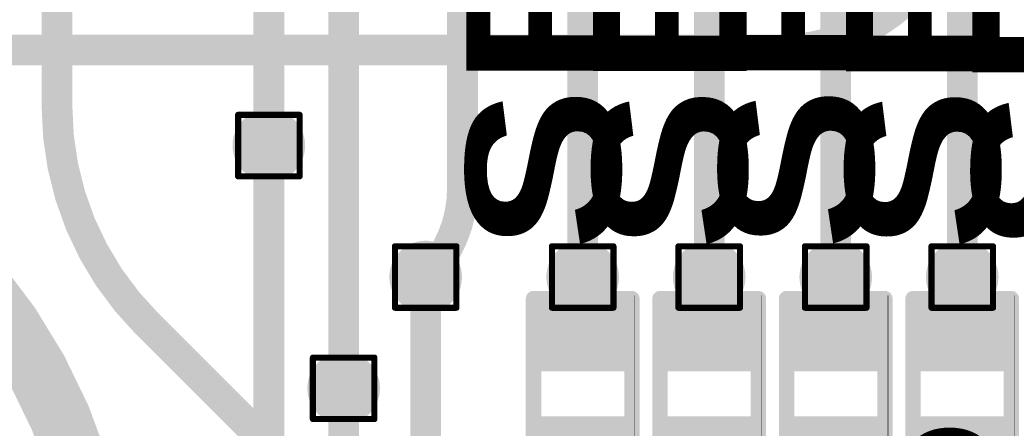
# Model space of a CAD drawing. Header units: inches. Extents: x 3 to 457, y -41 to 239.
# Drawn here: x 106.55 to 114.78, y 134.74 to 138.11 of the extents above; entities that cross this region are included whole.
import ezdxf

# ---------------------------------------------------------------- set-up
doc = ezdxf.new("R2010")
doc.units = ezdxf.units.IN
for name, color, linetype in [('Bottom Layer', 5, 'Continuous'), ('Drill Drawing', 1, 'Continuous'), ('Top Layer', 1, 'Continuous'), ('Top Overlay', 2, 'Continuous'), ('Top Paste', 8, 'Continuous'), ('Top Solder', 216, 'Continuous'), ('Via Holes', 16, 'Continuous')]:
    doc.layers.add(name, color=color, linetype=linetype)
doc.styles.add('Arial Black_Bold', font='', dxfattribs={"height": 0.2})
doc.styles.get('Arial Black_Bold').set_extended_font_data('Arial Black', bold=True)

# ---------------------------------------------------------------- blocks, each defined once
blk = doc.blocks.new('S______B______0402_131')
at = {"layer": 'Top Layer'}
for points in [[(-0.6985, -0.3175), (-0.6985, 0.3175), (-0.2413, 0.3175), (-0.2413, -0.3175)], [(0.2413, -0.3175), (0.2413, 0.3175), (0.6985, 0.3175), (0.6985, -0.3175)]]:
    blk.add_hatch(color=1, dxfattribs=at).paths.add_polyline_path(points)
at = {"layer": 'Top Paste'}
for points in [[(-0.6985, -0.3175), (-0.6985, 0.3175), (-0.2413, 0.3175), (-0.2413, -0.3175)], [(0.2413, -0.3175), (0.2413, 0.3175), (0.6985, 0.3175), (0.6985, -0.3175)]]:
    blk.add_hatch(color=8, dxfattribs=at).paths.add_polyline_path(points)
at = {"layer": 'Top Solder'}
for points in [[(-0.7535, -0.3725), (-0.7535, 0.3725), (-0.1863, 0.3725), (-0.1863, -0.3725)], [(0.1863, -0.3725), (0.1863, 0.3725), (0.7535, 0.3725), (0.7535, -0.3725)]]:
    blk.add_hatch(color=216, dxfattribs=at).paths.add_polyline_path(points)
at = {"layer": 'Top Overlay'}
for points in [[(-0.7874, 0.4064, 0.127, 0.127, 0), (-0.7874, -0.4064, 0.127, 0.127, 0)], [(-0.7874, 0.4064, 0.127, 0.127, 0), (0.7874, 0.4064, 0.127, 0.127, 0)], [(0.7874, 0.4064, 0.127, 0.127, 0), (0.7874, -0.4064, 0.127, 0.127, 0)], [(-0.7874, -0.4064, 0.127, 0.127, 0), (0.7874, -0.4064, 0.127, 0.127, 0)], [(-0.8128, -0.4318, 0.00323, 0.00323, 0), (0.8128, -0.4318, 0.00323, 0.00323, 0)]]:
    blk.add_lwpolyline(points, format="xyseb", dxfattribs=at)
for points in [[(-0.8191, 0.4064, 0.0635, 0.0635, 1), (-0.7556, 0.4064, 0.0635, 0.0635, 1)], [(-0.8191, 0.4064, 0.0635, 0.0635, 1), (-0.7556, 0.4064, 0.0635, 0.0635, 1)], [(0.7556, 0.4064, 0.0635, 0.0635, 1), (0.8191, 0.4064, 0.0635, 0.0635, 1)], [(0.7556, 0.4064, 0.0635, 0.0635, 1), (0.8191, 0.4064, 0.0635, 0.0635, 1)], [(-0.8191, -0.4064, 0.0635, 0.0635, 1), (-0.7556, -0.4064, 0.0635, 0.0635, 1)], [(-0.8191, -0.4064, 0.0635, 0.0635, 1), (-0.7556, -0.4064, 0.0635, 0.0635, 1)], [(0.7556, -0.4064, 0.0635, 0.0635, 1), (0.8191, -0.4064, 0.0635, 0.0635, 1)], [(0.7556, -0.4064, 0.0635, 0.0635, 1), (0.8191, -0.4064, 0.0635, 0.0635, 1)], [(-0.8136, -0.4318, 0.00161, 0.00161, 1), (-0.812, -0.4318, 0.00161, 0.00161, 1)], [(0.812, -0.4318, 0.00161, 0.00161, 1), (0.8136, -0.4318, 0.00161, 0.00161, 1)]]:
    blk.add_lwpolyline(points, format="xyseb", close=True, dxfattribs=at)
blk = doc.blocks.new('S______B______0402_132')
at = {"layer": 'Top Layer'}
for points in [[(-0.6985, -0.3175), (-0.6985, 0.3175), (-0.2413, 0.3175), (-0.2413, -0.3175)], [(0.2413, -0.3175), (0.2413, 0.3175), (0.6985, 0.3175), (0.6985, -0.3175)]]:
    blk.add_hatch(color=1, dxfattribs=at).paths.add_polyline_path(points)
at = {"layer": 'Top Paste'}
for points in [[(-0.6985, -0.3175), (-0.6985, 0.3175), (-0.2413, 0.3175), (-0.2413, -0.3175)], [(0.2413, -0.3175), (0.2413, 0.3175), (0.6985, 0.3175), (0.6985, -0.3175)]]:
    blk.add_hatch(color=8, dxfattribs=at).paths.add_polyline_path(points)
at = {"layer": 'Top Solder'}
for points in [[(-0.7535, -0.3725), (-0.7535, 0.3725), (-0.1863, 0.3725), (-0.1863, -0.3725)], [(0.1863, -0.3725), (0.1863, 0.3725), (0.7535, 0.3725), (0.7535, -0.3725)]]:
    blk.add_hatch(color=216, dxfattribs=at).paths.add_polyline_path(points)
at = {"layer": 'Top Overlay'}
for points in [[(-0.7874, 0.4064, 0.127, 0.127, 0), (-0.7874, -0.4064, 0.127, 0.127, 0)], [(-0.7874, 0.4064, 0.127, 0.127, 0), (0.7874, 0.4064, 0.127, 0.127, 0)], [(0.7874, 0.4064, 0.127, 0.127, 0), (0.7874, -0.4064, 0.127, 0.127, 0)], [(-0.7874, -0.4064, 0.127, 0.127, 0), (0.7874, -0.4064, 0.127, 0.127, 0)], [(-0.8128, -0.4318, 0.00323, 0.00323, 0), (0.8128, -0.4318, 0.00323, 0.00323, 0)]]:
    blk.add_lwpolyline(points, format="xyseb", dxfattribs=at)
for points in [[(-0.8191, 0.4064, 0.0635, 0.0635, 1), (-0.7556, 0.4064, 0.0635, 0.0635, 1)], [(-0.8191, 0.4064, 0.0635, 0.0635, 1), (-0.7556, 0.4064, 0.0635, 0.0635, 1)], [(0.7556, 0.4064, 0.0635, 0.0635, 1), (0.8191, 0.4064, 0.0635, 0.0635, 1)], [(0.7556, 0.4064, 0.0635, 0.0635, 1), (0.8191, 0.4064, 0.0635, 0.0635, 1)], [(-0.8191, -0.4064, 0.0635, 0.0635, 1), (-0.7556, -0.4064, 0.0635, 0.0635, 1)], [(-0.8191, -0.4064, 0.0635, 0.0635, 1), (-0.7556, -0.4064, 0.0635, 0.0635, 1)], [(0.7556, -0.4064, 0.0635, 0.0635, 1), (0.8191, -0.4064, 0.0635, 0.0635, 1)], [(0.7556, -0.4064, 0.0635, 0.0635, 1), (0.8191, -0.4064, 0.0635, 0.0635, 1)], [(-0.8136, -0.4318, 0.00161, 0.00161, 1), (-0.812, -0.4318, 0.00161, 0.00161, 1)], [(0.812, -0.4318, 0.00161, 0.00161, 1), (0.8136, -0.4318, 0.00161, 0.00161, 1)]]:
    blk.add_lwpolyline(points, format="xyseb", close=True, dxfattribs=at)
blk = doc.blocks.new('S______B______0402_133')
at = {"layer": 'Top Layer'}
for points in [[(-0.6985, -0.3175), (-0.6985, 0.3175), (-0.2413, 0.3175), (-0.2413, -0.3175)], [(0.2413, -0.3175), (0.2413, 0.3175), (0.6985, 0.3175), (0.6985, -0.3175)]]:
    blk.add_hatch(color=1, dxfattribs=at).paths.add_polyline_path(points)
at = {"layer": 'Top Paste'}
for points in [[(-0.6985, -0.3175), (-0.6985, 0.3175), (-0.2413, 0.3175), (-0.2413, -0.3175)], [(0.2413, -0.3175), (0.2413, 0.3175), (0.6985, 0.3175), (0.6985, -0.3175)]]:
    blk.add_hatch(color=8, dxfattribs=at).paths.add_polyline_path(points)
at = {"layer": 'Top Solder'}
for points in [[(-0.7535, -0.3725), (-0.7535, 0.3725), (-0.1863, 0.3725), (-0.1863, -0.3725)], [(0.1863, -0.3725), (0.1863, 0.3725), (0.7535, 0.3725), (0.7535, -0.3725)]]:
    blk.add_hatch(color=216, dxfattribs=at).paths.add_polyline_path(points)
at = {"layer": 'Top Overlay'}
for points in [[(-0.7874, 0.4064, 0.127, 0.127, 0), (-0.7874, -0.4064, 0.127, 0.127, 0)], [(-0.7874, 0.4064, 0.127, 0.127, 0), (0.7874, 0.4064, 0.127, 0.127, 0)], [(0.7874, 0.4064, 0.127, 0.127, 0), (0.7874, -0.4064, 0.127, 0.127, 0)], [(-0.7874, -0.4064, 0.127, 0.127, 0), (0.7874, -0.4064, 0.127, 0.127, 0)], [(-0.8128, -0.4318, 0.00323, 0.00323, 0), (0.8128, -0.4318, 0.00323, 0.00323, 0)]]:
    blk.add_lwpolyline(points, format="xyseb", dxfattribs=at)
for points in [[(-0.8191, 0.4064, 0.0635, 0.0635, 1), (-0.7556, 0.4064, 0.0635, 0.0635, 1)], [(-0.8191, 0.4064, 0.0635, 0.0635, 1), (-0.7556, 0.4064, 0.0635, 0.0635, 1)], [(0.7556, 0.4064, 0.0635, 0.0635, 1), (0.8191, 0.4064, 0.0635, 0.0635, 1)], [(0.7556, 0.4064, 0.0635, 0.0635, 1), (0.8191, 0.4064, 0.0635, 0.0635, 1)], [(-0.8191, -0.4064, 0.0635, 0.0635, 1), (-0.7556, -0.4064, 0.0635, 0.0635, 1)], [(-0.8191, -0.4064, 0.0635, 0.0635, 1), (-0.7556, -0.4064, 0.0635, 0.0635, 1)], [(0.7556, -0.4064, 0.0635, 0.0635, 1), (0.8191, -0.4064, 0.0635, 0.0635, 1)], [(0.7556, -0.4064, 0.0635, 0.0635, 1), (0.8191, -0.4064, 0.0635, 0.0635, 1)], [(-0.8136, -0.4318, 0.00161, 0.00161, 1), (-0.812, -0.4318, 0.00161, 0.00161, 1)], [(0.812, -0.4318, 0.00161, 0.00161, 1), (0.8136, -0.4318, 0.00161, 0.00161, 1)]]:
    blk.add_lwpolyline(points, format="xyseb", close=True, dxfattribs=at)
blk = doc.blocks.new('S______B______0402_134')
at = {"layer": 'Top Layer'}
for points in [[(-0.6985, -0.3175), (-0.6985, 0.3175), (-0.2413, 0.3175), (-0.2413, -0.3175)], [(0.2413, -0.3175), (0.2413, 0.3175), (0.6985, 0.3175), (0.6985, -0.3175)]]:
    blk.add_hatch(color=1, dxfattribs=at).paths.add_polyline_path(points)
at = {"layer": 'Top Paste'}
for points in [[(-0.6985, -0.3175), (-0.6985, 0.3175), (-0.2413, 0.3175), (-0.2413, -0.3175)], [(0.2413, -0.3175), (0.2413, 0.3175), (0.6985, 0.3175), (0.6985, -0.3175)]]:
    blk.add_hatch(color=8, dxfattribs=at).paths.add_polyline_path(points)
at = {"layer": 'Top Solder'}
for points in [[(-0.7535, -0.3725), (-0.7535, 0.3725), (-0.1863, 0.3725), (-0.1863, -0.3725)], [(0.1863, -0.3725), (0.1863, 0.3725), (0.7535, 0.3725), (0.7535, -0.3725)]]:
    blk.add_hatch(color=216, dxfattribs=at).paths.add_polyline_path(points)
at = {"layer": 'Top Overlay'}
for points in [[(-0.7874, 0.4064, 0.127, 0.127, 0), (-0.7874, -0.4064, 0.127, 0.127, 0)], [(-0.7874, 0.4064, 0.127, 0.127, 0), (0.7874, 0.4064, 0.127, 0.127, 0)], [(0.7874, 0.4064, 0.127, 0.127, 0), (0.7874, -0.4064, 0.127, 0.127, 0)], [(-0.7874, -0.4064, 0.127, 0.127, 0), (0.7874, -0.4064, 0.127, 0.127, 0)], [(-0.8128, -0.4318, 0.00323, 0.00323, 0), (0.8128, -0.4318, 0.00323, 0.00323, 0)]]:
    blk.add_lwpolyline(points, format="xyseb", dxfattribs=at)
for points in [[(-0.8191, 0.4064, 0.0635, 0.0635, 1), (-0.7556, 0.4064, 0.0635, 0.0635, 1)], [(-0.8191, 0.4064, 0.0635, 0.0635, 1), (-0.7556, 0.4064, 0.0635, 0.0635, 1)], [(0.7556, 0.4064, 0.0635, 0.0635, 1), (0.8191, 0.4064, 0.0635, 0.0635, 1)], [(0.7556, 0.4064, 0.0635, 0.0635, 1), (0.8191, 0.4064, 0.0635, 0.0635, 1)], [(-0.8191, -0.4064, 0.0635, 0.0635, 1), (-0.7556, -0.4064, 0.0635, 0.0635, 1)], [(-0.8191, -0.4064, 0.0635, 0.0635, 1), (-0.7556, -0.4064, 0.0635, 0.0635, 1)], [(0.7556, -0.4064, 0.0635, 0.0635, 1), (0.8191, -0.4064, 0.0635, 0.0635, 1)], [(0.7556, -0.4064, 0.0635, 0.0635, 1), (0.8191, -0.4064, 0.0635, 0.0635, 1)], [(-0.8136, -0.4318, 0.00161, 0.00161, 1), (-0.812, -0.4318, 0.00161, 0.00161, 1)], [(0.812, -0.4318, 0.00161, 0.00161, 1), (0.8136, -0.4318, 0.00161, 0.00161, 1)]]:
    blk.add_lwpolyline(points, format="xyseb", close=True, dxfattribs=at)

msp = doc.modelspace()

# ---------------------------------------------------------------- hatches: boundary and pattern name
at = {"layer": 'Bottom Layer'}
h = msp.add_hatch(color=5, dxfattribs=at)
edge = h.paths.add_edge_path()
edge.add_arc((108.6104, 137.0747), 0.3, 0, 360)
h = msp.add_hatch(color=5, dxfattribs=at)
edge = h.paths.add_edge_path()
edge.add_arc((109.9058, 135.9885), 0.3, 0, 360)
h = msp.add_hatch(color=5, dxfattribs=at)
edge = h.paths.add_edge_path()
edge.add_arc((111.2028, 135.9885), 0.3, 0, 360)
h = msp.add_hatch(color=5, dxfattribs=at)
edge = h.paths.add_edge_path()
edge.add_arc((112.2479, 135.9885), 0.3, 0, 360)
h = msp.add_hatch(color=5, dxfattribs=at)
edge = h.paths.add_edge_path()
edge.add_arc((113.2929, 135.9885), 0.3, 0, 360)
h = msp.add_hatch(color=5, dxfattribs=at)
edge = h.paths.add_edge_path()
edge.add_arc((114.3379, 135.9885), 0.3, 0, 360)
h = msp.add_hatch(color=5, dxfattribs=at)
edge = h.paths.add_edge_path()
edge.add_arc((109.2283, 135.0687), 0.3, 0, 360)
at = {"layer": 'Top Layer'}
h = msp.add_hatch(color=1, dxfattribs=at)
edge = h.paths.add_edge_path()
edge.add_arc((108.6104, 137.0747), 0.3, 0, 360)
h = msp.add_hatch(color=1, dxfattribs=at)
edge = h.paths.add_edge_path()
edge.add_arc((109.9058, 135.9885), 0.3, 0, 360)
h = msp.add_hatch(color=1, dxfattribs=at)
edge = h.paths.add_edge_path()
edge.add_arc((111.2028, 135.9885), 0.3, 0, 360)
h = msp.add_hatch(color=1, dxfattribs=at)
edge = h.paths.add_edge_path()
edge.add_arc((112.2479, 135.9885), 0.3, 0, 360)
h = msp.add_hatch(color=1, dxfattribs=at)
edge = h.paths.add_edge_path()
edge.add_arc((113.2929, 135.9885), 0.3, 0, 360)
h = msp.add_hatch(color=1, dxfattribs=at)
edge = h.paths.add_edge_path()
edge.add_arc((114.3379, 135.9885), 0.3, 0, 360)
h = msp.add_hatch(color=1, dxfattribs=at)
edge = h.paths.add_edge_path()
edge.add_arc((109.2283, 135.0687), 0.3, 0, 360)
at = {"layer": 'Via Holes'}
h = msp.add_hatch(color=7, dxfattribs=at)
edge = h.paths.add_edge_path()
edge.add_arc((108.6104, 137.0747), 0.15, 0, 360)
h = msp.add_hatch(color=7, dxfattribs=at)
edge = h.paths.add_edge_path()
edge.add_arc((109.9058, 135.9885), 0.15, 0, 360)
h = msp.add_hatch(color=7, dxfattribs=at)
edge = h.paths.add_edge_path()
edge.add_arc((111.2028, 135.9885), 0.15, 0, 360)
h = msp.add_hatch(color=7, dxfattribs=at)
edge = h.paths.add_edge_path()
edge.add_arc((112.2479, 135.9885), 0.15, 0, 360)
h = msp.add_hatch(color=7, dxfattribs=at)
edge = h.paths.add_edge_path()
edge.add_arc((113.2929, 135.9885), 0.15, 0, 360)
h = msp.add_hatch(color=7, dxfattribs=at)
edge = h.paths.add_edge_path()
edge.add_arc((114.3379, 135.9885), 0.15, 0, 360)
h = msp.add_hatch(color=7, dxfattribs=at)
edge = h.paths.add_edge_path()
edge.add_arc((109.2283, 135.0687), 0.15, 0, 360)

# ---------------------------------------------------------------- linework, layer by layer
at = {"layer": 'Bottom Layer'}
for points in [[(114.3379, 135.9885, 0.254, 0.254, 0), (114.3379, 152.6248, 0.254, 0.254, 0)], [(113.2929, 135.9885, 0.254, 0.254, 0), (113.2929, 146.4312, 0.254, 0.254, 0)], [(112.2479, 135.9885, 0.254, 0.254, 0), (112.2479, 145.217, 0.254, 0.254, 0)], [(110.2097, 136.7222, 0.254, 0.254, 0), (110.2097, 144.877, 0.254, 0.254, 0)], [(111.2028, 135.9885, 0.254, 0.254, 0), (111.2028, 144.2269, 0.254, 0.254, 0)], [(106.8603, 137.3995, 0.254, 0.254, 0), (106.8603, 143.0653, 0.254, 0.254, 0)], [(109.2283, 135.0687, 0.254, 0.254, 0), (109.2283, 142.337, 0.254, 0.254, 0)], [(108.6104, 137.0747, 0.254, 0.254, 0), (108.6104, 139.9114, 0.254, 0.254, 0)], [(107.6042, 135.6034, 0.254, 0.254, -0.198912), (106.8603, 137.3995, 0.254, 0.254, 0)], [(110.2097, 136.7222, 0.254, 0.254, -0.198912), (109.9058, 135.9885, 0.254, 0.254, 0)], [(107.6042, 135.6034, 0.254, 0.254, 0), (108.5757, 134.632, 0.254, 0.254, 0)], [(108.5757, 134.632, 0.254, 0.254, -0.198912), (109.2283, 133.0564, 0.254, 0.254, 0)]]:
    msp.add_lwpolyline(points, format="xyseb", dxfattribs=at)
for points in [[(106.7968, 137.3995, 0.127, 0.127, 1), (106.9238, 137.3995, 0.127, 0.127, 1)], [(106.7968, 137.3995, 0.127, 0.127, 1), (106.9238, 137.3995, 0.127, 0.127, 1)], [(108.5469, 137.0747, 0.127, 0.127, 1), (108.6739, 137.0747, 0.127, 0.127, 1)], [(110.1462, 136.7222, 0.127, 0.127, 1), (110.2732, 136.7222, 0.127, 0.127, 1)], [(110.1462, 136.7222, 0.127, 0.127, 1), (110.2732, 136.7222, 0.127, 0.127, 1)], [(109.8423, 135.9885, 0.127, 0.127, 1), (109.9693, 135.9885, 0.127, 0.127, 1)], [(111.1393, 135.9885, 0.127, 0.127, 1), (111.2663, 135.9885, 0.127, 0.127, 1)], [(112.1844, 135.9885, 0.127, 0.127, 1), (112.3114, 135.9885, 0.127, 0.127, 1)], [(113.2294, 135.9885, 0.127, 0.127, 1), (113.3564, 135.9885, 0.127, 0.127, 1)], [(114.2744, 135.9885, 0.127, 0.127, 1), (114.4014, 135.9885, 0.127, 0.127, 1)], [(107.5407, 135.6034, 0.127, 0.127, 1), (107.6677, 135.6034, 0.127, 0.127, 1)], [(107.5407, 135.6034, 0.127, 0.127, 1), (107.6677, 135.6034, 0.127, 0.127, 1)], [(109.1648, 135.0687, 0.127, 0.127, 1), (109.2918, 135.0687, 0.127, 0.127, 1)], [(108.5122, 134.632, 0.127, 0.127, 1), (108.6392, 134.632, 0.127, 0.127, 1)], [(108.5122, 134.632, 0.127, 0.127, 1), (108.6392, 134.632, 0.127, 0.127, 1)]]:
    msp.add_lwpolyline(points, format="xyseb", close=True, dxfattribs=at)
at = {"layer": 'Drill Drawing'}
for points in [[(108.3564, 137.3287, 0.0508, 0.0508, 0), (108.8644, 137.3287, 0.0508, 0.0508, 0)], [(108.3564, 136.8207, 0.0508, 0.0508, 0), (108.3564, 137.3287, 0.0508, 0.0508, 0)], [(108.8644, 136.8207, 0.0508, 0.0508, 0), (108.8644, 137.3287, 0.0508, 0.0508, 0)], [(108.3564, 136.8207, 0.0508, 0.0508, 0), (108.8644, 136.8207, 0.0508, 0.0508, 0)], [(109.6518, 136.2425, 0.0508, 0.0508, 0), (110.1598, 136.2425, 0.0508, 0.0508, 0)], [(109.6518, 135.7345, 0.0508, 0.0508, 0), (109.6518, 136.2425, 0.0508, 0.0508, 0)], [(110.1598, 135.7345, 0.0508, 0.0508, 0), (110.1598, 136.2425, 0.0508, 0.0508, 0)], [(110.9488, 136.2425, 0.0508, 0.0508, 0), (111.4568, 136.2425, 0.0508, 0.0508, 0)], [(110.9488, 135.7345, 0.0508, 0.0508, 0), (110.9488, 136.2425, 0.0508, 0.0508, 0)], [(111.4568, 135.7345, 0.0508, 0.0508, 0), (111.4568, 136.2425, 0.0508, 0.0508, 0)], [(111.9939, 136.2425, 0.0508, 0.0508, 0), (112.5019, 136.2425, 0.0508, 0.0508, 0)], [(111.9939, 135.7345, 0.0508, 0.0508, 0), (111.9939, 136.2425, 0.0508, 0.0508, 0)], [(112.5019, 135.7345, 0.0508, 0.0508, 0), (112.5019, 136.2425, 0.0508, 0.0508, 0)], [(113.0389, 136.2425, 0.0508, 0.0508, 0), (113.5469, 136.2425, 0.0508, 0.0508, 0)], [(113.0389, 135.7345, 0.0508, 0.0508, 0), (113.0389, 136.2425, 0.0508, 0.0508, 0)], [(113.5469, 135.7345, 0.0508, 0.0508, 0), (113.5469, 136.2425, 0.0508, 0.0508, 0)], [(114.0839, 136.2425, 0.0508, 0.0508, 0), (114.5919, 136.2425, 0.0508, 0.0508, 0)], [(114.0839, 135.7345, 0.0508, 0.0508, 0), (114.0839, 136.2425, 0.0508, 0.0508, 0)], [(114.5919, 135.7345, 0.0508, 0.0508, 0), (114.5919, 136.2425, 0.0508, 0.0508, 0)], [(109.6518, 135.7345, 0.0508, 0.0508, 0), (110.1598, 135.7345, 0.0508, 0.0508, 0)], [(110.9488, 135.7345, 0.0508, 0.0508, 0), (111.4568, 135.7345, 0.0508, 0.0508, 0)], [(111.9939, 135.7345, 0.0508, 0.0508, 0), (112.5019, 135.7345, 0.0508, 0.0508, 0)], [(113.0389, 135.7345, 0.0508, 0.0508, 0), (113.5469, 135.7345, 0.0508, 0.0508, 0)], [(114.0839, 135.7345, 0.0508, 0.0508, 0), (114.5919, 135.7345, 0.0508, 0.0508, 0)], [(108.9743, 135.3227, 0.0508, 0.0508, 0), (109.4823, 135.3227, 0.0508, 0.0508, 0)], [(108.9743, 134.8147, 0.0508, 0.0508, 0), (108.9743, 135.3227, 0.0508, 0.0508, 0)], [(109.4823, 134.8147, 0.0508, 0.0508, 0), (109.4823, 135.3227, 0.0508, 0.0508, 0)], [(108.9743, 134.8147, 0.0508, 0.0508, 0), (109.4823, 134.8147, 0.0508, 0.0508, 0)]]:
    msp.add_lwpolyline(points, format="xyseb", dxfattribs=at)
for points in [[(108.3437, 137.3287, 0.0254, 0.0254, 1), (108.3691, 137.3287, 0.0254, 0.0254, 1)], [(108.3437, 137.3287, 0.0254, 0.0254, 1), (108.3691, 137.3287, 0.0254, 0.0254, 1)], [(108.8517, 137.3287, 0.0254, 0.0254, 1), (108.8771, 137.3287, 0.0254, 0.0254, 1)], [(108.8517, 137.3287, 0.0254, 0.0254, 1), (108.8771, 137.3287, 0.0254, 0.0254, 1)], [(108.3437, 136.8207, 0.0254, 0.0254, 1), (108.3691, 136.8207, 0.0254, 0.0254, 1)], [(108.3437, 136.8207, 0.0254, 0.0254, 1), (108.3691, 136.8207, 0.0254, 0.0254, 1)], [(108.8517, 136.8207, 0.0254, 0.0254, 1), (108.8771, 136.8207, 0.0254, 0.0254, 1)], [(108.8517, 136.8207, 0.0254, 0.0254, 1), (108.8771, 136.8207, 0.0254, 0.0254, 1)], [(109.6391, 136.2425, 0.0254, 0.0254, 1), (109.6645, 136.2425, 0.0254, 0.0254, 1)], [(109.6391, 136.2425, 0.0254, 0.0254, 1), (109.6645, 136.2425, 0.0254, 0.0254, 1)], [(110.1471, 136.2425, 0.0254, 0.0254, 1), (110.1725, 136.2425, 0.0254, 0.0254, 1)], [(110.1471, 136.2425, 0.0254, 0.0254, 1), (110.1725, 136.2425, 0.0254, 0.0254, 1)], [(110.9361, 136.2425, 0.0254, 0.0254, 1), (110.9615, 136.2425, 0.0254, 0.0254, 1)], [(110.9361, 136.2425, 0.0254, 0.0254, 1), (110.9615, 136.2425, 0.0254, 0.0254, 1)], [(111.4441, 136.2425, 0.0254, 0.0254, 1), (111.4695, 136.2425, 0.0254, 0.0254, 1)], [(111.4441, 136.2425, 0.0254, 0.0254, 1), (111.4695, 136.2425, 0.0254, 0.0254, 1)], [(111.9812, 136.2425, 0.0254, 0.0254, 1), (112.0066, 136.2425, 0.0254, 0.0254, 1)], [(111.9812, 136.2425, 0.0254, 0.0254, 1), (112.0066, 136.2425, 0.0254, 0.0254, 1)], [(112.4892, 136.2425, 0.0254, 0.0254, 1), (112.5146, 136.2425, 0.0254, 0.0254, 1)], [(112.4892, 136.2425, 0.0254, 0.0254, 1), (112.5146, 136.2425, 0.0254, 0.0254, 1)], [(113.0262, 136.2425, 0.0254, 0.0254, 1), (113.0516, 136.2425, 0.0254, 0.0254, 1)], [(113.0262, 136.2425, 0.0254, 0.0254, 1), (113.0516, 136.2425, 0.0254, 0.0254, 1)], [(113.5342, 136.2425, 0.0254, 0.0254, 1), (113.5596, 136.2425, 0.0254, 0.0254, 1)], [(113.5342, 136.2425, 0.0254, 0.0254, 1), (113.5596, 136.2425, 0.0254, 0.0254, 1)], [(114.0712, 136.2425, 0.0254, 0.0254, 1), (114.0966, 136.2425, 0.0254, 0.0254, 1)], [(114.0712, 136.2425, 0.0254, 0.0254, 1), (114.0966, 136.2425, 0.0254, 0.0254, 1)], [(114.5792, 136.2425, 0.0254, 0.0254, 1), (114.6046, 136.2425, 0.0254, 0.0254, 1)], [(114.5792, 136.2425, 0.0254, 0.0254, 1), (114.6046, 136.2425, 0.0254, 0.0254, 1)], [(109.6391, 135.7345, 0.0254, 0.0254, 1), (109.6645, 135.7345, 0.0254, 0.0254, 1)], [(109.6391, 135.7345, 0.0254, 0.0254, 1), (109.6645, 135.7345, 0.0254, 0.0254, 1)], [(110.1471, 135.7345, 0.0254, 0.0254, 1), (110.1725, 135.7345, 0.0254, 0.0254, 1)], [(110.1471, 135.7345, 0.0254, 0.0254, 1), (110.1725, 135.7345, 0.0254, 0.0254, 1)], [(110.9361, 135.7345, 0.0254, 0.0254, 1), (110.9615, 135.7345, 0.0254, 0.0254, 1)], [(110.9361, 135.7345, 0.0254, 0.0254, 1), (110.9615, 135.7345, 0.0254, 0.0254, 1)], [(111.4441, 135.7345, 0.0254, 0.0254, 1), (111.4695, 135.7345, 0.0254, 0.0254, 1)], [(111.4441, 135.7345, 0.0254, 0.0254, 1), (111.4695, 135.7345, 0.0254, 0.0254, 1)], [(111.9812, 135.7345, 0.0254, 0.0254, 1), (112.0066, 135.7345, 0.0254, 0.0254, 1)], [(111.9812, 135.7345, 0.0254, 0.0254, 1), (112.0066, 135.7345, 0.0254, 0.0254, 1)], [(112.4892, 135.7345, 0.0254, 0.0254, 1), (112.5146, 135.7345, 0.0254, 0.0254, 1)], [(112.4892, 135.7345, 0.0254, 0.0254, 1), (112.5146, 135.7345, 0.0254, 0.0254, 1)], [(113.0262, 135.7345, 0.0254, 0.0254, 1), (113.0516, 135.7345, 0.0254, 0.0254, 1)], [(113.0262, 135.7345, 0.0254, 0.0254, 1), (113.0516, 135.7345, 0.0254, 0.0254, 1)], [(113.5342, 135.7345, 0.0254, 0.0254, 1), (113.5596, 135.7345, 0.0254, 0.0254, 1)], [(113.5342, 135.7345, 0.0254, 0.0254, 1), (113.5596, 135.7345, 0.0254, 0.0254, 1)], [(114.0712, 135.7345, 0.0254, 0.0254, 1), (114.0966, 135.7345, 0.0254, 0.0254, 1)], [(114.0712, 135.7345, 0.0254, 0.0254, 1), (114.0966, 135.7345, 0.0254, 0.0254, 1)], [(114.5792, 135.7345, 0.0254, 0.0254, 1), (114.6046, 135.7345, 0.0254, 0.0254, 1)], [(114.5792, 135.7345, 0.0254, 0.0254, 1), (114.6046, 135.7345, 0.0254, 0.0254, 1)], [(108.9616, 135.3227, 0.0254, 0.0254, 1), (108.987, 135.3227, 0.0254, 0.0254, 1)], [(108.9616, 135.3227, 0.0254, 0.0254, 1), (108.987, 135.3227, 0.0254, 0.0254, 1)], [(109.4696, 135.3227, 0.0254, 0.0254, 1), (109.495, 135.3227, 0.0254, 0.0254, 1)], [(109.4696, 135.3227, 0.0254, 0.0254, 1), (109.495, 135.3227, 0.0254, 0.0254, 1)], [(108.9616, 134.8147, 0.0254, 0.0254, 1), (108.987, 134.8147, 0.0254, 0.0254, 1)], [(108.9616, 134.8147, 0.0254, 0.0254, 1), (108.987, 134.8147, 0.0254, 0.0254, 1)], [(109.4696, 134.8147, 0.0254, 0.0254, 1), (109.495, 134.8147, 0.0254, 0.0254, 1)], [(109.4696, 134.8147, 0.0254, 0.0254, 1), (109.495, 134.8147, 0.0254, 0.0254, 1)]]:
    msp.add_lwpolyline(points, format="xyseb", close=True, dxfattribs=at)
at = {"layer": 'Top Layer'}
for points in [[(114.3579, 139.3966, 0.254, 0.254, -0.414214), (112.8268, 137.8655, 0.254, 0.254, 0)], [(104.8543, 137.8655, 0.254, 0.254, 0), (112.8268, 137.8655, 0.254, 0.254, 0)], [(102.739, 137.5665, 0.508, 0.508, -0.410448), (107.2471, 133.1161, 0.508, 0.508, 0)], [(108.6104, 131.4507, 0.254, 0.254, 0), (108.6104, 137.0747, 0.254, 0.254, 0)], [(109.9058, 132.8, 0.254, 0.254, 0), (109.9058, 135.9885, 0.254, 0.254, 0)], [(111.2028, 135.4924, 0.381, 0.381, 0), (111.2028, 135.9885, 0.381, 0.381, 0)], [(112.2479, 135.4924, 0.381, 0.381, 0), (112.2479, 135.9885, 0.381, 0.381, 0)], [(113.2929, 135.4924, 0.381, 0.381, 0), (113.2929, 135.9885, 0.381, 0.381, 0)], [(114.3379, 135.4924, 0.381, 0.381, 0), (114.3379, 135.9885, 0.381, 0.381, 0)], [(109.2283, 131.9594, 0.254, 0.254, 0), (109.2283, 135.0687, 0.254, 0.254, 0)]]:
    msp.add_lwpolyline(points, format="xyseb", dxfattribs=at)
for points in [[(112.7633, 137.8655, 0.127, 0.127, 1), (112.8903, 137.8655, 0.127, 0.127, 1)], [(112.7633, 137.8655, 0.127, 0.127, 1), (112.8903, 137.8655, 0.127, 0.127, 1)], [(108.5469, 137.0747, 0.127, 0.127, 1), (108.6739, 137.0747, 0.127, 0.127, 1)], [(109.8423, 135.9885, 0.127, 0.127, 1), (109.9693, 135.9885, 0.127, 0.127, 1)], [(111.1076, 135.9885, 0.1905, 0.1905, 1), (111.2981, 135.9885, 0.1905, 0.1905, 1)], [(112.1526, 135.9885, 0.1905, 0.1905, 1), (112.3431, 135.9885, 0.1905, 0.1905, 1)], [(113.1977, 135.9885, 0.1905, 0.1905, 1), (113.3882, 135.9885, 0.1905, 0.1905, 1)], [(114.2427, 135.9885, 0.1905, 0.1905, 1), (114.4332, 135.9885, 0.1905, 0.1905, 1)], [(111.1076, 135.4924, 0.1905, 0.1905, 1), (111.2981, 135.4924, 0.1905, 0.1905, 1)], [(112.1526, 135.4924, 0.1905, 0.1905, 1), (112.3431, 135.4924, 0.1905, 0.1905, 1)], [(113.1977, 135.4924, 0.1905, 0.1905, 1), (113.3882, 135.4924, 0.1905, 0.1905, 1)], [(114.2427, 135.4924, 0.1905, 0.1905, 1), (114.4332, 135.4924, 0.1905, 0.1905, 1)], [(109.1648, 135.0687, 0.127, 0.127, 1), (109.2918, 135.0687, 0.127, 0.127, 1)]]:
    msp.add_lwpolyline(points, format="xyseb", close=True, dxfattribs=at)

# ---------------------------------------------------------------- block references
at = {"rotation": 90}
for name, p in [('S______B______0402_131', (111.2028, 135.0225)), ('S______B______0402_132', (112.2479, 135.0225)), ('S______B______0402_133', (113.2929, 135.0225)), ('S______B______0402_134', (114.3379, 135.0225))]:
    msp.add_blockref(name, p, dxfattribs=at)

# ---------------------------------------------------------------- texts
at = {"layer": 'Top Overlay', "style": 'Arial Black_Bold'}
for s, p in [('SB08', (111.5119, 136.2024)), ('SB06', (113.6019, 136.2071)), ('SB05', (114.6469, 136.1994)), ('SB04', (115.692, 136.1895)), ('SB07', (112.5569, 136.2012)), ('SB105', (114.6582, 128.5921))]:
    msp.add_text(s, height=1.27, rotation=90, dxfattribs=at).set_placement(p)

doc.saveas('drawing.dxf')
